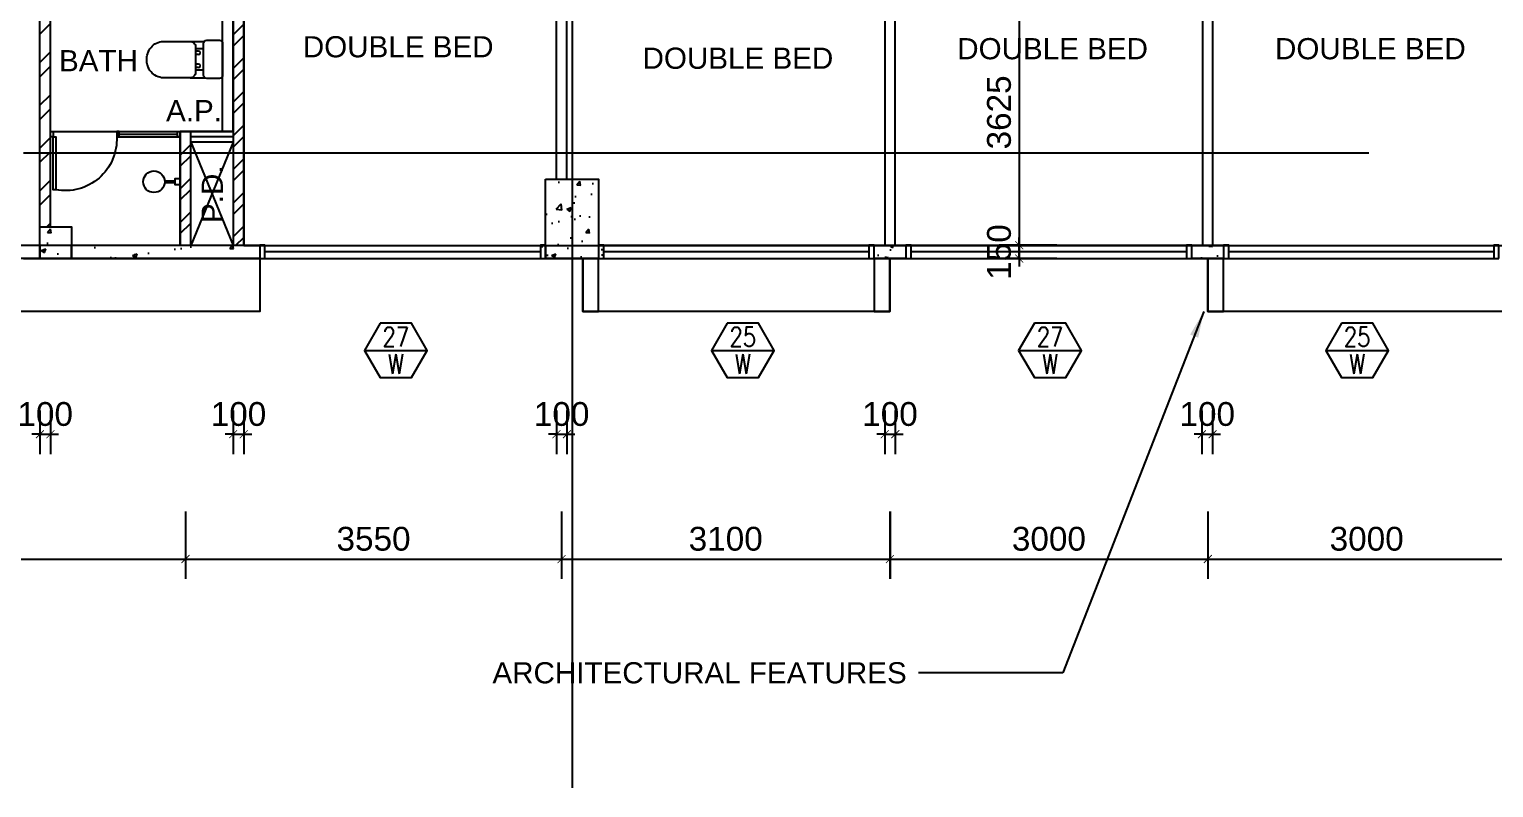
# Model space of a CAD drawing. Header units: millimetres. Extents: x -1214 to 72065, y 7230 to 56310.
# Drawn here: x 22875 to 36700, y 15000 to 22167 of the extents above; entities that cross this region are included whole.
import ezdxf
from ezdxf.enums import TextEntityAlignment as Align

# ---------------------------------------------------------------- set-up
doc = ezdxf.new("R2010")
doc.units = ezdxf.units.MM
doc.header["$MEASUREMENT"] = 0
doc.linetypes.add('CENTERX2', pattern=[101.6, 63.5, -12.7, 12.7, -12.7])
doc.layers.get('0').update_dxf_attribs({"color": 8})
doc.layers.get('Defpoints').update_dxf_attribs({"color": 8})
for name, color, linetype in [('Architectural Features', 8, 'Continuous'), ('arrow', 8, 'Continuous'), ('Dry Wall', 8, 'Continuous'), ('GBP A.P.', 8, 'Continuous'), ('GBP Dim', 8, 'Continuous'), ('GBP Text 200', 8, 'Continuous'), ('grid', 8, 'CENTERX2'), ('hatch', 8, 'Continuous'), ('LP-Sanitary', 8, 'Continuous'), ('LP-WC', 8, 'Continuous'), ('PD', 8, 'Continuous'), ('PD DOOR', 8, 'Continuous'), ('TEXT', 8, 'Continuous'), ('TEXT Ref', 8, 'Continuous'), ('WALL-NEW', 8, 'Continuous'), ('WALL-STRUCTURE', 8, 'Continuous'), ('WINDOW', 8, 'Continuous'), ('Window Mark', 8, 'Continuous'), ('WINDOW-MULLION', 8, 'Continuous'), ('zzz-room mix', 8, 'Continuous')]:
    doc.layers.add(name, color=color, linetype=linetype)
doc.styles.add('BH', font='arial.ttf')
doc.styles.add('ROMANS', font='romans.shx')
doc.dimstyles.new('200 GBP', dxfattribs={"dimscale": 1.5, "dimtxt": 150, "dimasz": 50, "dimexe": 125, "dimexo": 50, "dimgap": 50, "dimtad": 1, "dimdec": 0, "dimzin": 0, "dimdsep": 46, "dimtxsty": 'BH', "dimblk": 'ARCHTICK', "dimcen": 0.09, "dimdle": 125, "dimclrd": 9, "dimclre": 9, "dimclrt": 1, "dimadec": 0, "dimazin": 0, "dimtfac": 1, "dimtdec": 0, "dimtix": 1, "dimtmove": 2, "dimatfit": 3, "dimldrblk": 'ARCHTICK', "dimfxl": 300, "dimfxlon": 1, "dimtolj": 1, "dimtzin": 0, "dimarcsym": 0})
doc.dimstyles.get("Standard").update_dxf_attribs({"dimtxt": 0.18, "dimasz": 0.18, "dimexe": 0.18, "dimexo": 0.0625, "dimgap": 0.09, "dimtad": 0, "dimtih": 1, "dimtoh": 1, "dimdec": 4, "dimzin": 0, "dimdsep": 46, "dimtxsty": 'Standard', "dimcen": 0.09, "dimadec": 0, "dimazin": 0, "dimtfac": 1, "dimtdec": 4, "dimtofl": 0, "dimtmove": 0, "dimatfit": 3, "dimfxl": 1, "dimtolj": 1, "dimtzin": 0, "dimarcsym": 0})
pattern_1 = [(50, (-579051.98, 745630.23), (430.35611, -37.65128), [45, -495]), (355, (-579052, 745630.23), (-83.2508, 451.31528), [36, -396]), (100.4514, (-579016.1, 745627.1), (347.10563, 413.66373), [38.24411, -420.68527]), (46.1842, (-579052, 745750.23), (640.34463, -99.3114), [67.5, -742.5]), (96.6356, (-578998.6, 745741.96), (560.79762, 584.47072), [57.36617, -631.0278]), (351.1842, (-579052, 745750.23), (560.79717, 584.47116), [54, -594]), (21, (-578991.98, 745720.23), (358.14423, -241.57133), [45, -495]), (326, (-578992, 745720.23), (145.9892, 435.09003), [36, -396]), (71.4514, (-578962.13, 745700.1), (504.13358, 193.5183), [38.24411, -420.68527]), (37.5, (-579051.98, 745630.23), (7.295913, 199.736312), [0, -391.2, 0, -402, 0, -397.5]), (7.5, (-579051.98, 745630.23), (157.841722, 236.647027), [0, -229.2, 0, -382.2, 0, -151.5]), (327.5, (-579185.78, 745630.23), (320.293462, -13.532923), [0, -150, 0, -468, 0, -621]), (317.5, (-579245.78, 745630.23), (349.9117, 60.06299), [0, -195, 0, -310.8, 0, -441])]

# ---------------------------------------------------------------- blocks, each defined once
blk = doc.blocks.new('A$C65CE4B9A')
at = {"layer": 'grid', "ltscale": 200}
for p, q in [((-41000, 10500), (-41000, -20450)), ((-66500, -14450), (0, -14450)), ((-66500, -15450), (0, -15450))]:
    blk.add_line(p, q, dxfattribs=at)
blk = doc.blocks.new('pln_shower head')
at = {"ltscale": 100}
for points in [[(101, 9), (200, 9)], [(101, -6), (200, -6)]]:
    blk.add_lwpolyline(points, dxfattribs=at)
at = {"ltscale": 0.5}
blk.add_lwpolyline([(248, 30), (248, -30), (200, -30), (200, 30)], close=True, dxfattribs=at)
at = {"ltscale": 100}
blk.add_circle((0, 0), 102, dxfattribs=at)
blk = doc.blocks.new('pln_toilet')
for p, q in [((-170, -306), (-170, -172)), ((-78, -227), (-78, -256)), ((-45, -227), (-45, -256)), ((45, -227), (45, -256)), ((78, -227), (78, -256)), ((175, -306), (175, -165))]:
    blk.add_line(p, q)
for points in [[(180, -30), (180, -149, -0.414214), (150, -179), (-150, -179, -0.414214), (-180, -149), (-180, -30, -0.414214), (-150, 0), (150, 0, -0.414214)], [(175, -306), (175, -545, -0.424695), (14, -715), (-8, -715, -0.423698), (-170, -545), (-170, -306, -0.414214), (-120, -256), (125, -256, -0.414214)]]:
    blk.add_lwpolyline(points, format="xyb", close=True)
for points in [[(-102, -256), (-102, -179)], [(103, -179), (103, -256)]]:
    blk.add_lwpolyline(points)
for centre in [(-62, -227), (61, -227)]:
    blk.add_arc(centre, 16.6, 0, 180)
blk = doc.blocks.new('WINDOW MULLION2')
at = {"layer": 'WINDOW-MULLION', "ltscale": 100}
blk.add_lwpolyline([(25226, 20000), (25226, 20125), (25176, 20125), (25176, 20000)], close=True, dxfattribs=at)
blk = doc.blocks.new('_ArchTick')
at = {"color": 0, "const_width": 0.1}
blk.add_lwpolyline([(0.5, 0.5), (-0.5, -0.5)], dxfattribs=at)
blk = doc.blocks.new('*D187')
at = {"layer": 'Defpoints', "color": 0, "transparency": 16777216}
for p in [(19000, 19084), (24350, 18882), (24350, 17161)]:
    blk.add_point(p, dxfattribs=at)
at = {"layer": 'GBP Dim', "color": 9, "lineweight": -2, "transparency": 16777216}
for p, q in [((19000, 17611), (19000, 16973)), ((24350, 17611), (24350, 16973)), ((18812, 17161), (24537, 17161))]:
    blk.add_line(p, q, dxfattribs=at)
at = {"layer": 'GBP Dim', "color": 9, "lineweight": -2, "transparency": 16777216, "xscale": 75, "yscale": 75, "zscale": 75, "rotation": 180}
blk.add_blockref('_ArchTick', (19000, 17161), dxfattribs=at)
at = {"layer": 'GBP Dim', "color": 9, "lineweight": -2, "transparency": 16777216, "xscale": 75, "yscale": 75, "zscale": 75}
blk.add_blockref('_ArchTick', (24350, 17161), dxfattribs=at)
at = {"layer": 'GBP Dim', "transparency": 16777216, "insert": (21675, 17351), "char_height": 225, "attachment_point": 5, "style": 'BH'}
blk.add_mtext('\\A1;5350', dxfattribs=at)
blk = doc.blocks.new('*D188')
at = {"layer": 'Defpoints', "color": 0, "transparency": 16777216}
for p in [(27900, 19834), (24350, 18882), (27900, 17161)]:
    blk.add_point(p, dxfattribs=at)
at = {"layer": 'GBP Dim', "color": 9, "lineweight": -2, "transparency": 16777216}
for p, q in [((24350, 17611), (24350, 16973)), ((27900, 17611), (27900, 16973)), ((24162, 17161), (28088, 17161))]:
    blk.add_line(p, q, dxfattribs=at)
at = {"layer": 'GBP Dim', "color": 9, "lineweight": -2, "transparency": 16777216, "xscale": 75, "yscale": 75, "zscale": 75, "rotation": 180}
blk.add_blockref('_ArchTick', (24350, 17161), dxfattribs=at)
at = {"layer": 'GBP Dim', "color": 9, "lineweight": -2, "transparency": 16777216, "xscale": 75, "yscale": 75, "zscale": 75}
blk.add_blockref('_ArchTick', (27900, 17161), dxfattribs=at)
at = {"layer": 'GBP Dim', "transparency": 16777216, "insert": (26125, 17351), "char_height": 225, "attachment_point": 5, "style": 'BH'}
blk.add_mtext('\\A1;3550', dxfattribs=at)
blk = doc.blocks.new('*D189')
at = {"layer": 'Defpoints', "color": 0, "transparency": 16777216}
for p in [(27900, 19834), (31000, 19184), (31000, 17161)]:
    blk.add_point(p, dxfattribs=at)
at = {"layer": 'GBP Dim', "color": 9, "lineweight": -2, "transparency": 16777216}
for p, q in [((27900, 17611), (27900, 16973)), ((31000, 17611), (31000, 16973)), ((27713, 17161), (31188, 17161))]:
    blk.add_line(p, q, dxfattribs=at)
at = {"layer": 'GBP Dim', "color": 9, "lineweight": -2, "transparency": 16777216, "xscale": 75, "yscale": 75, "zscale": 75, "rotation": 180}
blk.add_blockref('_ArchTick', (27900, 17161), dxfattribs=at)
at = {"layer": 'GBP Dim', "color": 9, "lineweight": -2, "transparency": 16777216, "xscale": 75, "yscale": 75, "zscale": 75}
blk.add_blockref('_ArchTick', (31000, 17161), dxfattribs=at)
at = {"layer": 'GBP Dim', "transparency": 16777216, "insert": (29450, 17351), "char_height": 225, "attachment_point": 5, "style": 'BH'}
blk.add_mtext('\\A1;3100', dxfattribs=at)
blk = doc.blocks.new('*D190')
at = {"layer": 'Defpoints', "color": 0, "transparency": 16777216}
for p in [(31001, 19184, 0), (34001, 19183, 0), (34001, 17161)]:
    blk.add_point(p, dxfattribs=at)
at = {"layer": 'GBP Dim', "color": 9, "lineweight": -2, "transparency": 16777216}
for p, q in [((31001, 17611), (31001, 16973)), ((34001, 17611), (34001, 16973)), ((30813, 17161), (34188, 17161))]:
    blk.add_line(p, q, dxfattribs=at)
at = {"layer": 'GBP Dim', "color": 9, "lineweight": -2, "transparency": 16777216, "xscale": 75, "yscale": 75, "zscale": 75, "rotation": 180}
blk.add_blockref('_ArchTick', (31001, 17161), dxfattribs=at)
at = {"layer": 'GBP Dim', "color": 9, "lineweight": -2, "transparency": 16777216, "xscale": 75, "yscale": 75, "zscale": 75}
blk.add_blockref('_ArchTick', (34001, 17161), dxfattribs=at)
at = {"layer": 'GBP Dim', "transparency": 16777216, "insert": (32501, 17351), "char_height": 225, "attachment_point": 5, "style": 'BH'}
blk.add_mtext('\\A1;3000', dxfattribs=at)
blk = doc.blocks.new('*D191')
at = {"layer": 'Defpoints', "color": 0, "transparency": 16777216}
for p in [(34001, 19183, 0), (37001, 19184, 0), (37001, 17161)]:
    blk.add_point(p, dxfattribs=at)
at = {"layer": 'GBP Dim', "color": 9, "lineweight": -2, "transparency": 16777216}
for p, q in [((34001, 17611), (34001, 16973)), ((37001, 17611), (37001, 16973)), ((33813, 17161), (37188, 17161))]:
    blk.add_line(p, q, dxfattribs=at)
at = {"layer": 'GBP Dim', "color": 9, "lineweight": -2, "transparency": 16777216, "xscale": 75, "yscale": 75, "zscale": 75, "rotation": 180}
blk.add_blockref('_ArchTick', (34001, 17161), dxfattribs=at)
at = {"layer": 'GBP Dim', "color": 9, "lineweight": -2, "transparency": 16777216, "xscale": 75, "yscale": 75, "zscale": 75}
blk.add_blockref('_ArchTick', (37001, 17161), dxfattribs=at)
at = {"layer": 'GBP Dim', "transparency": 16777216, "insert": (35501, 17351), "char_height": 225, "attachment_point": 5, "style": 'BH'}
blk.add_mtext('\\A1;3000', dxfattribs=at)
blk = doc.blocks.new('MISCWINDOWS')
blk.add_line((-4.04, 0), (4.04, 0))
blk.add_lwpolyline([(-2.02, 3.5), (-4.04, 0), (-2.02, -3.5), (2.02, -3.5), (4.04, 0), (2.02, 3.5)], close=True)
at = {"style": 'BH'}
for tag, p in [('MARK_NUMBER', (0, 1.75)), ('DWG_NUMBER', (0, -1.75))]:
    blk.add_attdef(tag, text='', height=2.5, dxfattribs=at).set_placement(p, align=Align.MIDDLE_CENTER)
blk = doc.blocks.new('*D232')
at = {"layer": 'Defpoints', "color": 0, "transparency": 16777216}
for p in [(32650, 23750), (32221, 20125), (32650, 20125)]:
    blk.add_point(p, dxfattribs=at)
at = {"layer": 'GBP Dim', "color": 9, "lineweight": -2, "transparency": 16777216}
for p, q in [((32221, 23937), (32221, 19937)), ((32575, 23750), (32033, 23750)), ((32575, 20125), (32033, 20125))]:
    blk.add_line(p, q, dxfattribs=at)
at = {"layer": 'GBP Dim', "color": 9, "lineweight": -2, "transparency": 16777216, "xscale": 75, "yscale": 75, "zscale": 75}
for p, rotation in [((32221, 23750), 90), ((32221, 20125), 270)]:
    blk.add_blockref('_ArchTick', p, dxfattribs=dict(at, rotation=rotation))
at = {"layer": 'GBP Dim', "transparency": 16777216, "insert": (32031, 21381), "char_height": 225, "attachment_point": 5, "rotation": 90, "style": 'BH'}
blk.add_mtext('\\A1;3625', dxfattribs=at)
blk = doc.blocks.new('*D233')
at = {"layer": 'Defpoints', "color": 0, "transparency": 16777216}
for p in [(32221, 20125), (32650, 20125), (32650, 20000)]:
    blk.add_point(p, dxfattribs=at)
at = {"layer": 'GBP Dim', "color": 9, "lineweight": -2, "transparency": 16777216}
for p, q in [((32221, 20125), (32221, 20200)), ((32575, 20125), (32034, 20125)), ((32221, 20000), (32221, 20125)), ((32575, 20000), (32034, 20000)), ((32221, 20000), (32221, 19925))]:
    blk.add_line(p, q, dxfattribs=at)
at = {"layer": 'GBP Dim', "color": 9, "lineweight": -2, "transparency": 16777216, "xscale": 75, "yscale": 75, "zscale": 75}
for p, rotation in [((32221, 20125), 270), ((32221, 20000), 90)]:
    blk.add_blockref('_ArchTick', p, dxfattribs=dict(at, rotation=rotation))
at = {"layer": 'GBP Dim', "transparency": 16777216, "insert": (32031, 20062), "char_height": 225, "attachment_point": 5, "rotation": 90, "style": 'BH'}
blk.add_mtext('\\A1;150', dxfattribs=at)
blk = doc.blocks.new('*D242')
at = {"layer": 'Defpoints', "color": 0, "transparency": 16777216}
for p in [(33946, 19369, 0), (34046, 19390), (34046, 18340)]:
    blk.add_point(p, dxfattribs=at)
at = {"layer": 'GBP Dim', "color": 9, "lineweight": -2, "transparency": 16777216}
for p, q in [((33946, 18565), (33946, 18153)), ((34046, 18565), (34046, 18153)), ((33946, 18340), (33871, 18340)), ((33946, 18340), (34046, 18340)), ((34046, 18340), (34121, 18340))]:
    blk.add_line(p, q, dxfattribs=at)
at = {"layer": 'GBP Dim', "color": 9, "lineweight": -2, "transparency": 16777216, "xscale": 75, "yscale": 75, "zscale": 75}
blk.add_blockref('_ArchTick', (33946, 18340), dxfattribs=at)
at = {"layer": 'GBP Dim', "color": 9, "lineweight": -2, "transparency": 16777216, "xscale": 75, "yscale": 75, "zscale": 75, "rotation": 180}
blk.add_blockref('_ArchTick', (34046, 18340), dxfattribs=at)
at = {"layer": 'GBP Dim', "transparency": 16777216, "insert": (33996, 18530), "char_height": 225, "attachment_point": 5, "style": 'BH'}
blk.add_mtext('\\A1;100', dxfattribs=at)
blk = doc.blocks.new('*D243')
at = {"layer": 'Defpoints', "color": 0, "transparency": 16777216}
for p in [(30951, 19369, 0), (31051, 19390), (31051, 18340)]:
    blk.add_point(p, dxfattribs=at)
at = {"layer": 'GBP Dim', "color": 9, "lineweight": -2, "transparency": 16777216}
for p, q in [((30951, 18565), (30951, 18153)), ((31051, 18565), (31051, 18153)), ((30951, 18340), (30876, 18340)), ((30951, 18340), (31051, 18340)), ((31051, 18340), (31126, 18340))]:
    blk.add_line(p, q, dxfattribs=at)
at = {"layer": 'GBP Dim', "color": 9, "lineweight": -2, "transparency": 16777216, "xscale": 75, "yscale": 75, "zscale": 75}
blk.add_blockref('_ArchTick', (30951, 18340), dxfattribs=at)
at = {"layer": 'GBP Dim', "color": 9, "lineweight": -2, "transparency": 16777216, "xscale": 75, "yscale": 75, "zscale": 75, "rotation": 180}
blk.add_blockref('_ArchTick', (31051, 18340), dxfattribs=at)
at = {"layer": 'GBP Dim', "transparency": 16777216, "insert": (31001, 18530), "char_height": 225, "attachment_point": 5, "style": 'BH'}
blk.add_mtext('\\A1;100', dxfattribs=at)
blk = doc.blocks.new('*D244')
at = {"layer": 'Defpoints', "color": 0, "transparency": 16777216}
for p in [(27851, 19369, 0), (27951, 19390), (27951, 18340)]:
    blk.add_point(p, dxfattribs=at)
at = {"layer": 'GBP Dim', "color": 9, "lineweight": -2, "transparency": 16777216}
for p, q in [((27851, 18565), (27851, 18153)), ((27951, 18565), (27951, 18153)), ((27851, 18340), (27776, 18340)), ((27851, 18340), (27951, 18340)), ((27951, 18340), (28026, 18340))]:
    blk.add_line(p, q, dxfattribs=at)
at = {"layer": 'GBP Dim', "color": 9, "lineweight": -2, "transparency": 16777216, "xscale": 75, "yscale": 75, "zscale": 75}
blk.add_blockref('_ArchTick', (27851, 18340), dxfattribs=at)
at = {"layer": 'GBP Dim', "color": 9, "lineweight": -2, "transparency": 16777216, "xscale": 75, "yscale": 75, "zscale": 75, "rotation": 180}
blk.add_blockref('_ArchTick', (27951, 18340), dxfattribs=at)
at = {"layer": 'GBP Dim', "transparency": 16777216, "insert": (27901, 18530), "char_height": 225, "attachment_point": 5, "style": 'BH'}
blk.add_mtext('\\A1;100', dxfattribs=at)
blk = doc.blocks.new('*D245')
at = {"layer": 'Defpoints', "color": 0, "transparency": 16777216}
for p in [(24800, 19369, 0), (24900, 19390), (24900, 18340)]:
    blk.add_point(p, dxfattribs=at)
at = {"layer": 'GBP Dim', "color": 9, "lineweight": -2, "transparency": 16777216}
for p, q in [((24800, 18565), (24800, 18153)), ((24900, 18565), (24900, 18153)), ((24800, 18340), (24725, 18340)), ((24800, 18340), (24900, 18340)), ((24900, 18340), (24975, 18340))]:
    blk.add_line(p, q, dxfattribs=at)
at = {"layer": 'GBP Dim', "color": 9, "lineweight": -2, "transparency": 16777216, "xscale": 75, "yscale": 75, "zscale": 75}
blk.add_blockref('_ArchTick', (24800, 18340), dxfattribs=at)
at = {"layer": 'GBP Dim', "color": 9, "lineweight": -2, "transparency": 16777216, "xscale": 75, "yscale": 75, "zscale": 75, "rotation": 180}
blk.add_blockref('_ArchTick', (24900, 18340), dxfattribs=at)
at = {"layer": 'GBP Dim', "transparency": 16777216, "insert": (24850, 18530), "char_height": 225, "attachment_point": 5, "style": 'BH'}
blk.add_mtext('\\A1;100', dxfattribs=at)
blk = doc.blocks.new('*D246')
at = {"layer": 'Defpoints', "color": 0, "transparency": 16777216}
for p in [(22975, 19369, 0), (23075, 19390), (23075, 18340)]:
    blk.add_point(p, dxfattribs=at)
at = {"layer": 'GBP Dim', "color": 9, "lineweight": -2, "transparency": 16777216}
for p, q in [((22975, 18565), (22975, 18153)), ((23075, 18565), (23075, 18153)), ((22975, 18340), (22900, 18340)), ((22975, 18340), (23075, 18340)), ((23075, 18340), (23150, 18340))]:
    blk.add_line(p, q, dxfattribs=at)
at = {"layer": 'GBP Dim', "color": 9, "lineweight": -2, "transparency": 16777216, "xscale": 75, "yscale": 75, "zscale": 75}
blk.add_blockref('_ArchTick', (22975, 18340), dxfattribs=at)
at = {"layer": 'GBP Dim', "color": 9, "lineweight": -2, "transparency": 16777216, "xscale": 75, "yscale": 75, "zscale": 75, "rotation": 180}
blk.add_blockref('_ArchTick', (23075, 18340), dxfattribs=at)
at = {"layer": 'GBP Dim', "transparency": 16777216, "insert": (23025, 18530), "char_height": 225, "attachment_point": 5, "style": 'BH'}
blk.add_mtext('\\A1;100', dxfattribs=at)

msp = doc.modelspace()

# ---------------------------------------------------------------- hatches: boundary and pattern name
at = {"layer": 'hatch'}
h = msp.add_hatch(dxfattribs=at)
h.set_pattern_fill('ANSI32', color=256, scale=30, style=0)
h.set_pattern_definition([(45, (2890.7, 16720.07), (-202.0558, 202.0558), []), (45, (3025.4, 16720.07), (-202.0558, 202.0558), [])])
h.paths.add_polyline_path([(23075, 23300), (22975, 23300), (22975, 20300), (23075, 20300)])
h = msp.add_hatch(dxfattribs=at)
h.set_pattern_fill('ANSI32', color=256, scale=600, style=0)
h.set_pattern_definition([(45, (323672.64, -80897.09), (-159.09903, 159.09903), []), (45, (323778.7, -80897.09), (-159.09903, 159.09903), [])])
h.paths.add_polyline_path([(24400, 21200), (24300, 21200), (24300, 20125), (23275, 20125), (24900, 20125), (24900, 20125), (24900, 23300.1), (24300, 23300.1), (23925, 23299.9), (23925, 23199.9), (24800, 23200.1), (24800, 21200), (24800, 20125), (24400, 20125), (24400, 21200)])
h = msp.add_hatch(dxfattribs=at)
h.set_pattern_fill('AR-CONC', color=256, scale=60, style=0)
h.set_pattern_definition([(50, (-579051.98, 745630.23), (430.35611, -37.65128), [45, -495]), (355, (-579052, 745630.23), (-83.2508, 451.31528), [36, -396]), (100.4514, (-579016.1, 745627.1), (347.10563, 413.66373), [38.24411, -420.68527]), (46.1842, (-579052, 745750.23), (640.34463, -99.3114), [67.5, -742.5]), (96.6356, (-578998.6, 745741.96), (560.79762, 584.47072), [57.36617, -631.0278]), (351.1842, (-579052, 745750.23), (560.79717, 584.47116), [54, -594]), (21, (-578991.98, 745720.23), (358.14423, -241.57133), [45, -495]), (326, (-578992, 745720.23), (145.9892, 435.09003), [36, -396]), (71.4514, (-578962.13, 745700.1), (504.13358, 193.5183), [38.24411, -420.68527]), (37.5, (-579051.98, 745630.23), (7.295913, 199.736312), [0, -391.2, 0, -402, 0, -397.5]), (7.5, (-579051.98, 745630.23), (157.841722, 236.647027), [0, -229.2, 0, -382.2, 0, -151.5]), (327.5, (-579185.78, 745630.23), (320.293462, -13.532923), [0, -150, 0, -468, 0, -621]), (317.5, (-579245.78, 745630.23), (349.9117, 60.06299), [0, -195, 0, -310.8, 0, -441])])
h.paths.add_polyline_path([(27700.9, 20125), (27750, 20125), (27750, 20750), (28250, 20750), (28250, 20125), (28300.9, 20125), (28300.9, 20000), (27700.9, 20000)])
h = msp.add_hatch(dxfattribs=at)
h.set_pattern_fill('AR-CONC', color=256, scale=60, style=0)
h.set_pattern_definition(pattern_1)
h.paths.add_polyline_path([(22975, 20300), (23275, 20300), (23275, 20000), (22975, 20000)])
h = msp.add_hatch(dxfattribs=at)
h.set_pattern_fill('AR-CONC', color=256, scale=60, style=0)
h.set_pattern_definition(pattern_1)
h.paths.add_polyline_path([(23275, 20125), (25050, 20125), (25050, 20000), (23275, 20000)])
h.paths.add_polyline_path([(22375, 20125), (22975, 20125), (22975, 20000), (22375, 20000)])
h = msp.add_hatch(dxfattribs=at)
h.set_pattern_fill('AR-CONC', color=256, scale=40, style=0)
h.set_pattern_definition([(50, (-579090.34, 745630.23), (286.904073, -25.100854), [30, -330]), (355, (-579090.34, 745630.23), (-55.50053, 300.87685), [24, -264]), (100.4514, (-579066.43, 745628.14), (231.40375, 275.77582), [25.49608, -280.456845]), (46.1842, (-579090.34, 745710.23), (426.89642, -66.2076), [45, -495]), (96.6356, (-579054.77, 745704.7), (373.86508, 389.64715), [38.24412, -420.6852]), (351.1842, (-579090.34, 745710.23), (373.86478, 389.64744), [36, -396]), (21, (-579050.34, 745690.23), (238.76282, -161.047556), [30, -330]), (326, (-579050.34, 745690.23), (97.32613, 290.06002), [24, -264]), (71.4514, (-579030.44, 745676.8), (336.08905, 129.0122), [25.49608, -280.456845]), (37.5, (-579090.34, 745630.23), (4.863942, 133.157542), [0, -260.8, 0, -268, 0, -265]), (7.5, (-579090.34, 745630.23), (105.227815, 157.764685), [0, -152.8, 0, -254.8, 0, -101]), (327.5, (-579179.54, 745630.23), (213.528974, -9.021949), [0, -100, 0, -312, 0, -414]), (317.5, (-579219.54, 745630.23), (233.274468, 40.041993), [0, -130, 0, -207.2, 0, -294])])
h.paths.add_polyline_path([(31062.5, 20125), (31062.5, 20000), (30862.5, 20000), (30862.5, 20125)])
h = msp.add_hatch(dxfattribs=at)
h.set_pattern_fill('AR-CONC', color=256, scale=60, style=0)
h.set_pattern_definition([(50, (323672.64, -85897.1), (430.3561, -37.6513), [45, -495]), (355, (323672.64, -85897.1), (-83.2508, 451.3153), [36, -396]), (100.4514, (323708.5, -85900.22), (347.10563, 413.6637), [38.2441, -420.68527]), (46.1842, (323672.64, -85777.1), (640.3446, -99.3114), [67.5, -742.5]), (96.6356, (323726, -85785.36), (560.7976, 584.4707), [57.3662, -631.0278]), (351.1842, (323672.64, -85777.1), (560.7972, 584.4712), [54, -594]), (21, (323732.64, -85807.1), (358.14423, -241.57133), [45, -495]), (326, (323732.64, -85807.1), (145.9892, 435.09), [36, -396]), (71.4514, (323762.5, -85827.2), (504.1336, 193.5183), [38.2441, -420.68527]), (37.5, (323672.64, -85897.09), (7.29591, 199.73631), [0, -391.2, 0, -402, 0, -397.5]), (7.5, (323672.64, -85897.09), (157.84172, 236.64703), [0, -229.2, 0, -382.2, 0, -151.5]), (327.5, (323538.84, -85897.09), (320.29346, -13.53292), [0, -150, 0, -468, 0, -621]), (317.5, (323478.84, -85897.1), (349.9117, 60.063), [0, -195, 0, -310.8, 0, -441])])
edge = h.paths.add_edge_path()
edge.add_line((34050, 20100.2), (34100, 20100.2))
edge.add_line((34100, 20100.2), (34100, 20000))
edge.add_line((34100, 20000), (33900.9, 20000))
edge.add_line((33900.9, 20000), (33900.9, 20100.2))
edge.add_line((33900.9, 20100.2), (33950, 20100.2))
h = msp.add_hatch(dxfattribs=at)
h.set_pattern_fill('AR-CONC', color=256, scale=60, style=0)
h.set_pattern_definition([(50, (36.64, -2e-10), (430.356, -37.6513), [45, -495]), (355, (36.64, -2e-10), (-83.251, 451.3153), [36, -396]), (100.4514, (72.5, -3.14), (347.1053, 413.664), [38.244, -420.6853]), (46.1842, (36.64, 120), (640.345, -99.3116), [67.5, -742.5]), (96.6356, (90, 111.7), (560.797, 584.471), [57.366, -631.028]), (351.1842, (36.64, 120), (560.797, 584.471), [54, -594]), (21, (96.64, 90), (358.1442, -241.5713), [45, -495]), (326, (96.64, 90), (145.989, 435.09), [36, -396]), (71.4514, (126.5, 69.87), (504.1334, 193.5187), [38.244, -420.6853]), (37.5, (36.64, -2e-10), (7.2959, 199.7363), [0, -391.2, 0, -402, 0, -397.5]), (7.5, (36.64, -2e-10), (157.8417, 236.647), [0, -229.2, 0, -382.2, 0, -151.5]), (327.5, (-97.16, -2e-10), (320.29346, -13.5329), [0, -150, 0, -468, 0, -621]), (317.5, (-157.16, -2e-10), (349.9117, 60.063), [0, -195, 0, -310.8, 0, -441])])
h.paths.add_polyline_path([(34137.5, 20125), (33937.5, 20125), (33937.5, 20000), (34137.5, 20000)])

# ---------------------------------------------------------------- linework, layer by layer
at = {"layer": 'Architectural Features', "ltscale": 50, "elevation": 0}
for points in [[(25050, 20000), (25050, 19500), (18400.9, 19500), (18400.9, 20500)], [(31000, 20000), (31000, 19500), (28100, 19500), (28100, 20000)], [(46300.9, 20000), (46300.9, 19500), (34000, 19500), (34000, 20000)]]:
    msp.add_lwpolyline(points, dxfattribs=at)
at = {"layer": 'Architectural Features'}
msp.add_lwpolyline([(28100, 20000), (28100, 19500), (28250, 19500), (28250, 20000)], dxfattribs=at)
at = {"layer": 'Architectural Features', "elevation": 0}
for points in [[(30850, 20000), (30850, 19499.8), (31000, 19499.8), (31000, 20000)], [(34000, 20000), (34000, 19500), (34150, 19500), (34150, 20000)]]:
    msp.add_lwpolyline(points, dxfattribs=at)
at = {"layer": 'Dry Wall'}
for p, q in [((33950, 23749.9), (33950, 20125)), ((34050, 20125), (34050, 23749.9)), ((33137.9, 20125), (33137.9, 20125))]:
    msp.add_line(p, q, dxfattribs=at)
for points in [[(31050, 26450), (30950, 26450), (30950.9, 20125), (31050.9, 20125)], [(27950, 22750.1), (27850, 22750.1), (27850, 20750.1), (27950, 20750.1)]]:
    msp.add_lwpolyline(points, close=True, dxfattribs=at)
at = {"layer": 'LP-Sanitary'}
for points in [[(23100, 21150), (23075, 21150), (23075, 21200), (23100, 21200)], [(23700, 21150), (23725, 21150), (23725, 21200), (23700, 21200)], [(23125, 20650), (23100, 20650), (23100, 21150), (23125, 21150)]]:
    msp.add_lwpolyline(points, close=True, dxfattribs=at)
for points in [[(23100, 21200), (23700, 21200)], [(23725, 21200), (24300, 21200), (24300, 21175)], [(23725, 21175), (24275, 21175)], [(24275, 21200), (24300, 21200), (24300, 21150), (24275, 21150), (24275, 21200)], [(23725, 21150), (24300, 21150), (24300, 21150)]]:
    msp.add_lwpolyline(points, dxfattribs=at)
msp.add_lwpolyline([(23700, 21150, -0.4846543), (23125, 20650.5)], format="xyb", dxfattribs=at)
at = {"layer": 'LP-WC'}
msp.add_lwpolyline([(24700, 21200), (24700, 22250)], dxfattribs=at)
at = {"layer": 'PD'}
for points in [[(24800, 21200), (24400, 21200)], [(24800, 21100), (24400, 21100)]]:
    msp.add_lwpolyline(points, dxfattribs=at)
at = {"layer": 'PD', "ltscale": 20}
for points in [[(24800, 21100), (24400, 20124.9)], [(24400, 21100), (24800, 20124.9)]]:
    msp.add_lwpolyline(points, dxfattribs=at)
at = {"layer": 'PD DOOR'}
msp.add_lwpolyline([(24800, 21150.1), (24400, 21150)], dxfattribs=at)
at = {"layer": 'WALL-NEW'}
for points in [[(22975, 20300), (22975, 23300)], [(23075, 20300), (23075, 23300)], [(24900, 20125), (24900, 20125), (24900, 20125), (24900, 23300.1), (24900, 23300.1), (23925, 23299.9), (23925, 23199.9), (24800, 23200.1), (24800, 23200.1), (24800, 20125)], [(24400, 20125), (24400, 21200), (24400, 21200), (24300, 21200), (24300, 20125)]]:
    msp.add_lwpolyline(points, dxfattribs=at)
for points in [[(22375, 20125), (22975, 20125), (22975, 20000), (22375, 20000)], [(23275, 20125), (25050, 20125), (25050, 20000), (23275, 20000)]]:
    msp.add_lwpolyline(points, close=True, dxfattribs=at)
at = {"layer": 'WALL-NEW', "elevation": 0}
msp.add_lwpolyline([(31150, 20125), (31150, 20000), (30850, 20000), (30850, 20125), (31150, 20125)], dxfattribs=at)
at = {"layer": 'WALL-STRUCTURE'}
for points in [[(27750, 20750), (28250, 20750), (28250, 20000), (27750, 20000)], [(22975, 20300), (23275, 20300), (23275, 20000), (22975, 20000)]]:
    msp.add_lwpolyline(points, close=True, dxfattribs=at)
at = {"layer": 'WALL-STRUCTURE', "elevation": 0}
msp.add_lwpolyline([(33850, 20125), (34150, 20125), (34150, 20000), (33850, 20000)], close=True, dxfattribs=at)
at = {"layer": 'WINDOW'}
for points in [[(25100, 20125), (27700, 20124.9)], [(27700, 20062.5), (25100, 20062.5)], [(28300, 20125), (30800, 20125)], [(30800, 20062.5), (28300, 20062.5)], [(25100, 20000), (27700, 19999.9)], [(28300, 20000), (30800, 20000)]]:
    msp.add_lwpolyline(points, dxfattribs=at)
at = {"layer": 'WINDOW', "elevation": 0}
for points in [[(31200, 20125), (33800, 20125)], [(33800, 20062.5), (31200, 20062.5)], [(34200, 20125), (36700, 20124.9)], [(36700, 20062.5), (34200, 20062.5)], [(31200, 20000), (33800, 20000)], [(34200, 20000), (36700, 19999.9)]]:
    msp.add_lwpolyline(points, dxfattribs=at)
at = {"layer": 'zzz-room mix'}
for points in [[(19100, 20125), (24300, 20125), (24300, 21200), (24800, 21200), (24800, 23200), (24300, 23200), (24300, 26450), (23175, 26450), (23175, 24300), (19100, 24299.9)], [(24400, 26449.9), (24400, 23300), (24900, 23300), (24900, 20124.9), (45750, 20124.9), (45750, 21000), (46050, 21000), (46050, 26449.9), (40550, 26449.9), (40550, 25799.9), (39450, 25799.9), (39450, 26449.9), (34550, 26449.9), (34550, 25799.9), (33450, 25799.9), (33450, 26449.9), (28450, 26449.9), (28450, 25699.5), (27350, 25699.5), (27350, 26449.9)]]:
    msp.add_lwpolyline(points, close=True, dxfattribs=at)

# ---------------------------------------------------------------- block references
at = {"layer": 'LP-Sanitary'}
for name, p, rotation in [('pln_toilet', (24700, 21882.3), 270), ('pln_shower head', (24052.1, 20725.9), 9.155388334729972e-05)]:
    msp.add_blockref(name, p, dxfattribs=dict(at, rotation=rotation))
at = {"layer": 'TEXT Ref'}
msp.add_blockref('A$C65CE4B9A', (69000, 35450), dxfattribs=at)
at = {"layer": 'Window Mark'}
ref = msp.add_blockref('MISCWINDOWS', (26336.5, 19132), dxfattribs=dict(at, xscale=73.25, yscale=73.25, zscale=73.25))
ref.add_attrib('MARK_NUMBER', '27', dxfattribs={"layer": '0', "height": 183.12, "style": 'ROMANS', "width": 0.8}).set_placement((26336.5, 19260.2), align=Align.MIDDLE_CENTER)
ref.add_attrib('DWG_NUMBER', 'W', dxfattribs={"layer": '0', "height": 183.1, "style": 'ROMANS', "width": 0.8}).set_placement((26336.5, 19003.8), align=Align.MIDDLE_CENTER)
ref = msp.add_blockref('MISCWINDOWS', (29611.5, 19132, 0), dxfattribs=dict(at, xscale=73.25, yscale=73.25, zscale=73.25))
ref.add_attrib('MARK_NUMBER', '25', dxfattribs={"layer": '0', "height": 183.12, "style": 'ROMANS', "width": 0.8}).set_placement((29611.5, 19260.2, 0), align=Align.MIDDLE_CENTER)
ref.add_attrib('DWG_NUMBER', 'W', dxfattribs={"layer": '0', "height": 183.1, "style": 'ROMANS', "width": 0.8}).set_placement((29611.5, 19003.8, 0), align=Align.MIDDLE_CENTER)
ref = msp.add_blockref('MISCWINDOWS', (32511.5, 19132, 0), dxfattribs=dict(at, xscale=73.25, yscale=73.25, zscale=73.25))
ref.add_attrib('MARK_NUMBER', '27', dxfattribs={"layer": '0', "height": 183.12, "style": 'ROMANS', "width": 0.8}).set_placement((32511.5, 19260.2, 0), align=Align.MIDDLE_CENTER)
ref.add_attrib('DWG_NUMBER', 'W', dxfattribs={"layer": '0', "height": 183.1, "style": 'ROMANS', "width": 0.8}).set_placement((32511.5, 19003.8, 0), align=Align.MIDDLE_CENTER)
ref = msp.add_blockref('MISCWINDOWS', (35411.5, 19132), dxfattribs=dict(at, xscale=73.25, yscale=73.25, zscale=73.25))
ref.add_attrib('MARK_NUMBER', '25', dxfattribs={"layer": '0', "height": 183.12, "style": 'ROMANS', "width": 0.8}).set_placement((35411.5, 19260.2), align=Align.MIDDLE_CENTER)
ref.add_attrib('DWG_NUMBER', 'W', dxfattribs={"layer": '0', "height": 183.1, "style": 'ROMANS', "width": 0.8}).set_placement((35411.5, 19003.8), align=Align.MIDDLE_CENTER)
at = {"layer": 'WINDOW-MULLION'}
for p in [(-125.9, 0.1), (2524.1, 0.1), (3074.1, 0.1), (5624.1, 0.1, 0), (5974.1, 0.1, 0), (8624.1, 0.1, 0), (8974.1, 0.1, 0), (11524.1, 0.1, 0)]:
    msp.add_blockref('WINDOW MULLION2', p, dxfattribs=at)

# ---------------------------------------------------------------- texts
at = {"layer": 'GBP A.P.', "style": 'BH'}
msp.add_text('A.P.', height=200, rotation=0.00004, dxfattribs=at).set_placement((24430.4, 21297.6), align=Align.CENTER)
at = {"layer": 'GBP Text 200', "style": 'BH'}
for s, p in [('DOUBLE BED', (26357.9, 21901.3)), ('DOUBLE BED', (29565.2, 21793.1)), ('DOUBLE BED', (32536.1, 21883.1)), ('DOUBLE BED', (35536.1, 21883.1)), ('BATH', (23528.3, 21769.5))]:
    msp.add_text(s, height=200, dxfattribs=at).set_placement(p, align=Align.CENTER)
msp.add_text('ARCHITECTURAL FEATURES', height=200, rotation=360, dxfattribs=at).set_placement((27247.4, 15986.1))
at = {"layer": 'TEXT', "style": 'BH'}
msp.add_text('P.D.', height=200, rotation=90.00004, dxfattribs=at).set_placement((24702.6, 20608.2), align=Align.CENTER)

# ---------------------------------------------------------------- dimensions: what is measured, and where the dimension line sits
at = {"layer": 'GBP Dim'}
dim = msp.add_linear_dim(base=(32221, 20125), p1=(32650, 23749.8), p2=(32650.1, 20125), angle=270, dimstyle='200 GBP', override={"dimclrt": 256}, dxfattribs=at)
dim.commit()
dim.dimension.update_dxf_attribs({"geometry": '*D232', "text_midpoint": (32031, 21380.7), "dimtype": 160})
dim = msp.add_linear_dim(base=(32221.1, 20125), p1=(32650.1, 20000), p2=(32650.1, 20125), angle=90, text='150', dimstyle='200 GBP', override={"dimclrt": 256}, dxfattribs=at)
dim.commit()
dim.dimension.update_dxf_attribs({"geometry": '*D233', "text_midpoint": (32031.3, 20062.5)})
for base, p1, p2, picture, middle in [((27900, 17161), (24350, 18882.4), (27900, 19833.7), '*D188', (26125, 17350.9)), ((31000.4, 17161), (27900, 19833.7), (31000.4, 19183.5), '*D189', (29450.2, 17350.9)), ((24350, 17161), (19000, 19083.6), (24350, 18882.4), '*D187', (21675, 17350.9)), ((34000.9, 17161), (31000.9, 19183.5, 0), (34000.9, 19183.5, 0), '*D190', (32500.9, 17350.9)), ((37000.9, 17161), (34000.9, 19183.5, 0), (37000.9, 19183.6, 0), '*D191', (35500.9, 17350.9))]:
    dim = msp.add_linear_dim(base=base, p1=p1, p2=p2, dimstyle='200 GBP', override={"dimclrt": 256, "dimfxl": 300, "dimfxlon": 1}, dxfattribs=at)
    dim.commit()
    dim.dimension.update_dxf_attribs({"geometry": picture, "text_midpoint": middle})
for base, p1, p2, picture, middle in [((23075, 18340.3), (22975, 19368.5, 0), (23075, 19389.6), '*D246', (23025, 18530.2)), ((24900, 18340.3), (24800, 19368.5, 0), (24900, 19389.6), '*D245', (24850, 18530.2)), ((27950.9, 18340.3), (27850.9, 19368.5, 0), (27950.9, 19389.6), '*D244', (27900.9, 18530.2)), ((31050.9, 18340.3), (30950.9, 19368.5, 0), (31050.9, 19389.6), '*D243', (31000.9, 18530.2)), ((34046.1, 18340.3), (33946.1, 19368.5, 0), (34046.1, 19389.6), '*D242', (33996.1, 18530.2))]:
    dim = msp.add_linear_dim(base=base, p1=p1, p2=p2, dimstyle='200 GBP', override={"dimclrt": 256, "dimfxl": 150}, dxfattribs=at)
    dim.commit()
    dim.dimension.update_dxf_attribs({"geometry": picture, "text_midpoint": middle, "dimtype": 160})

# ---------------------------------------------------------------- leaders
at = {"layer": 'arrow'}
msp.add_leader([(33963.4, 19500), (32632.4, 16086.5), (31271.1, 16086.5)], dimstyle='Standard', override={"dimscale": 2, "dimtxt": 200, "dimasz": 125, "dimexe": 166.67, "dimexo": 100, "dimgap": 100, "dimtih": 0, "dimtoh": 0, "dimdec": 0, "dimrnd": 5.001, "dimtxsty": 'BH', "dimdle": 166.666667, "dimclrd": 9, "dimclre": 9, "dimclrt": 1, "dimtdec": 0, "dimtix": 1, "dimtofl": 1, "dimtmove": 2, "dimfxl": 50}, dxfattribs=at)

doc.saveas('drawing.dxf')
